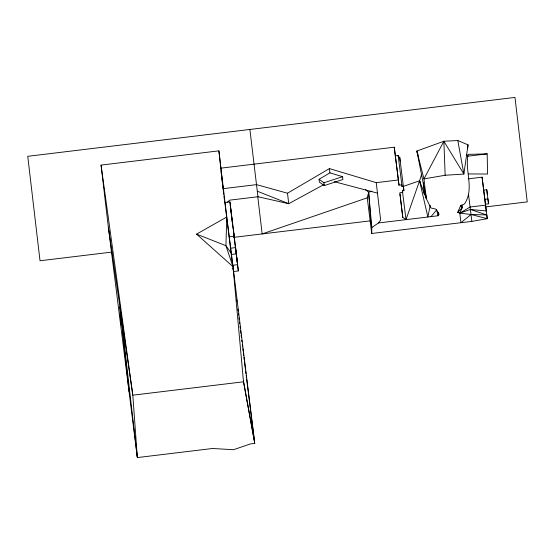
<?xml version="1.0" encoding="UTF-8"?>
<svg xmlns="http://www.w3.org/2000/svg" width="555" height="555" viewBox="0 0 555 555"><rect width="100%" height="100%" fill="white"/><g stroke="black" fill="none" stroke-linecap="round" stroke-linejoin="round"><path stroke-width="0.83" d="M365.356 189.505L368.645 192.245L371.808 227.543L371.711 233.488L471.833 221.389L487.228 218.691L486.79 214.945L470.39 209.457L459.804 213.134L457.722 212.364L460.678 205.503M467.636 148.15L468.052 144.841L457.813 140.54L443.861 141.241L416.854 151.029L426.289 198.648L430.93 207.979L435.502 208.999M468.052 144.841L463.883 174.062L445.165 175.262L423.964 178.89L416.854 151.029L418.088 155.123M430.243 205.232L427.87 216.998L419.559 180.826L421.536 174.589M368.645 192.245L371.711 233.488L367.243 197.83L368.645 192.245L371.878 191.08M400.481 198.961L402.805 217.449L406.01 219.634L419.559 180.826L403.492 186.32M461.781 204.809L462.017 207.986L459.804 213.134L460.927 222.708L471.022 214.494L486.79 214.945M457.813 140.54L463.883 174.062L443.861 141.241L423.964 178.89L426.289 198.648L419.559 180.826L420.371 182.331M371.808 227.543L378.427 222.971L380.647 220.127L376.241 182.65L329.434 168.581L287.504 193.216L256.535 184.635L223.068 188.679L218.899 150.856L101.059 165.099L108.35 227.161L137.342 457.577L212.447 448.502L233.565 449.696L250.499 443.903L254.745 443.389L246.718 379.634M431.048 216.61L436.695 209.846L437.957 215.777L378.427 222.971M457.722 212.364L462.017 207.986L461.718 205.468L462.017 207.986M227.321 202.186L229.749 200.147L257.957 196.734L288.732 203.699L324.099 184.454M319.049 179.265L329.941 172.869L342.601 176.67L342.928 179.487L324.238 185.599L319.382 182.082L319.049 179.265L323.905 182.782L324.238 185.599M233.031 266.698L225.92 245.692L226.78 217.012L233.031 266.698L243.402 380.758L254.613 442.342L233.031 266.698L196.574 234.127L226.78 217.012L218.899 150.856M460.511 205.974L464.466 203.928C474.802 188.804 464.355 170.517 468.226 154.366L487.172 153.874L487.602 174.055L468.587 173.93M367.243 197.83L262.154 233.926L257.818 197.018M323.905 182.782L342.601 176.67M220.932 168.151L394.279 147.207L399.01 185.155L401.841 184.808L402.056 186.64L403.402 186.48L403.887 190.608L402.541 190.774L402.729 192.377L399.905 192.717L402.805 217.449M402.056 186.64L398.15 155.497L395.327 155.837L399.01 185.155M403.887 190.608L399.711 157.162L398.365 157.322L398.15 155.497M487.172 153.874L467.428 156.239L466.706 154.29M376.241 182.65L398.407 179.973M229.173 236.805L234.252 236.187L229.936 201.888L224.858 202.499L230.512 248.21L235.597 247.592L237.651 264.673L232.573 265.29L232.274 262.793M468.212 178.856L482.087 177.177L486.284 210.962L470.39 209.457L468.503 194.299M483.683 190.115L486.784 189.741L488.511 203.817L485.417 204.191L482.087 177.177M484.841 199.321L487.942 198.947L488.511 203.817M485.604 205.135L470.099 207.008L459.804 213.134L471.022 214.494L487.228 218.691L485.327 203.56M112.061 252.06L40.022 260.767L27.75 156.309L514.978 97.423L527.25 201.888L485.077 206.98M233.849 237.346L370.601 220.814M230.609 248.994L231.296 254.468L236.381 253.85M233.253 271.541L238.338 270.923L233.842 233.142M137.342 457.577L132.811 395.181L243.527 381.798L254.745 443.389M334.2 181.651L377.476 193.133M196.574 234.127L225.92 245.692L231.241 253.233M257.305 191.211L288.732 203.699L287.504 193.216M424.027 193.202L425.068 194.493L424.027 193.202L423.451 182.817M436.029 209.297L439.151 214.341L437.957 215.777L438.707 213.55L437.902 212.072M108.35 227.161L132.811 395.181M101.059 165.099L132.68 394.133M470.39 209.457L471.833 221.389M425.65 193.563L426.289 198.648M402.521 190.705L402.729 192.377M402.313 190.233L406.01 219.634M399.85 193.924L400.273 197.282M231.733 217.622L232.552 224.116M236.867 258.415L237.651 264.673M234.016 236.624L234.238 238.338M234.487 240.003L235.424 247.773M235.639 249.167L238.338 270.923M236.666 299.742L236.881 301.455M237.859 309.19L238.074 310.904M238.393 313.485L238.615 315.205M238.934 317.779L239.156 319.5M239.476 322.073L239.691 323.794M240.017 326.368L240.232 328.088M240.558 330.669L240.884 333.243M241.099 334.963L241.425 337.537M241.744 340.118L241.966 341.831M242.285 344.412L242.611 346.986M242.826 348.707L243.152 351.28M243.368 353.001L243.694 355.582M243.909 357.295L244.235 359.876M244.45 361.589L245.421 369.325M245.636 371.045L245.962 373.619M246.177 375.34L246.503 377.913M243.402 380.758L243.527 381.798M486.784 189.741L487.359 194.618M399.711 157.162L400.197 161.29M394.279 147.207L395.382 156.572M329.434 168.581L329.941 172.869M257.957 196.734L249.882 129.461M229.936 201.888L233.135 229.118M233.391 230.776L234.279 238.331M230.256 205.17L231.525 215.992M231.296 254.468L232.08 261.127M232.857 268.204L233.058 269.869M221.036 171.384L223.741 194.41M223.929 196.047L224.317 199.314M224.511 200.952L224.699 202.589M120.636 324.661L119.956 306.839L137.21 456.536M119.956 306.839L129.031 391.539M443.861 141.241L445.165 175.262"/></g></svg>
